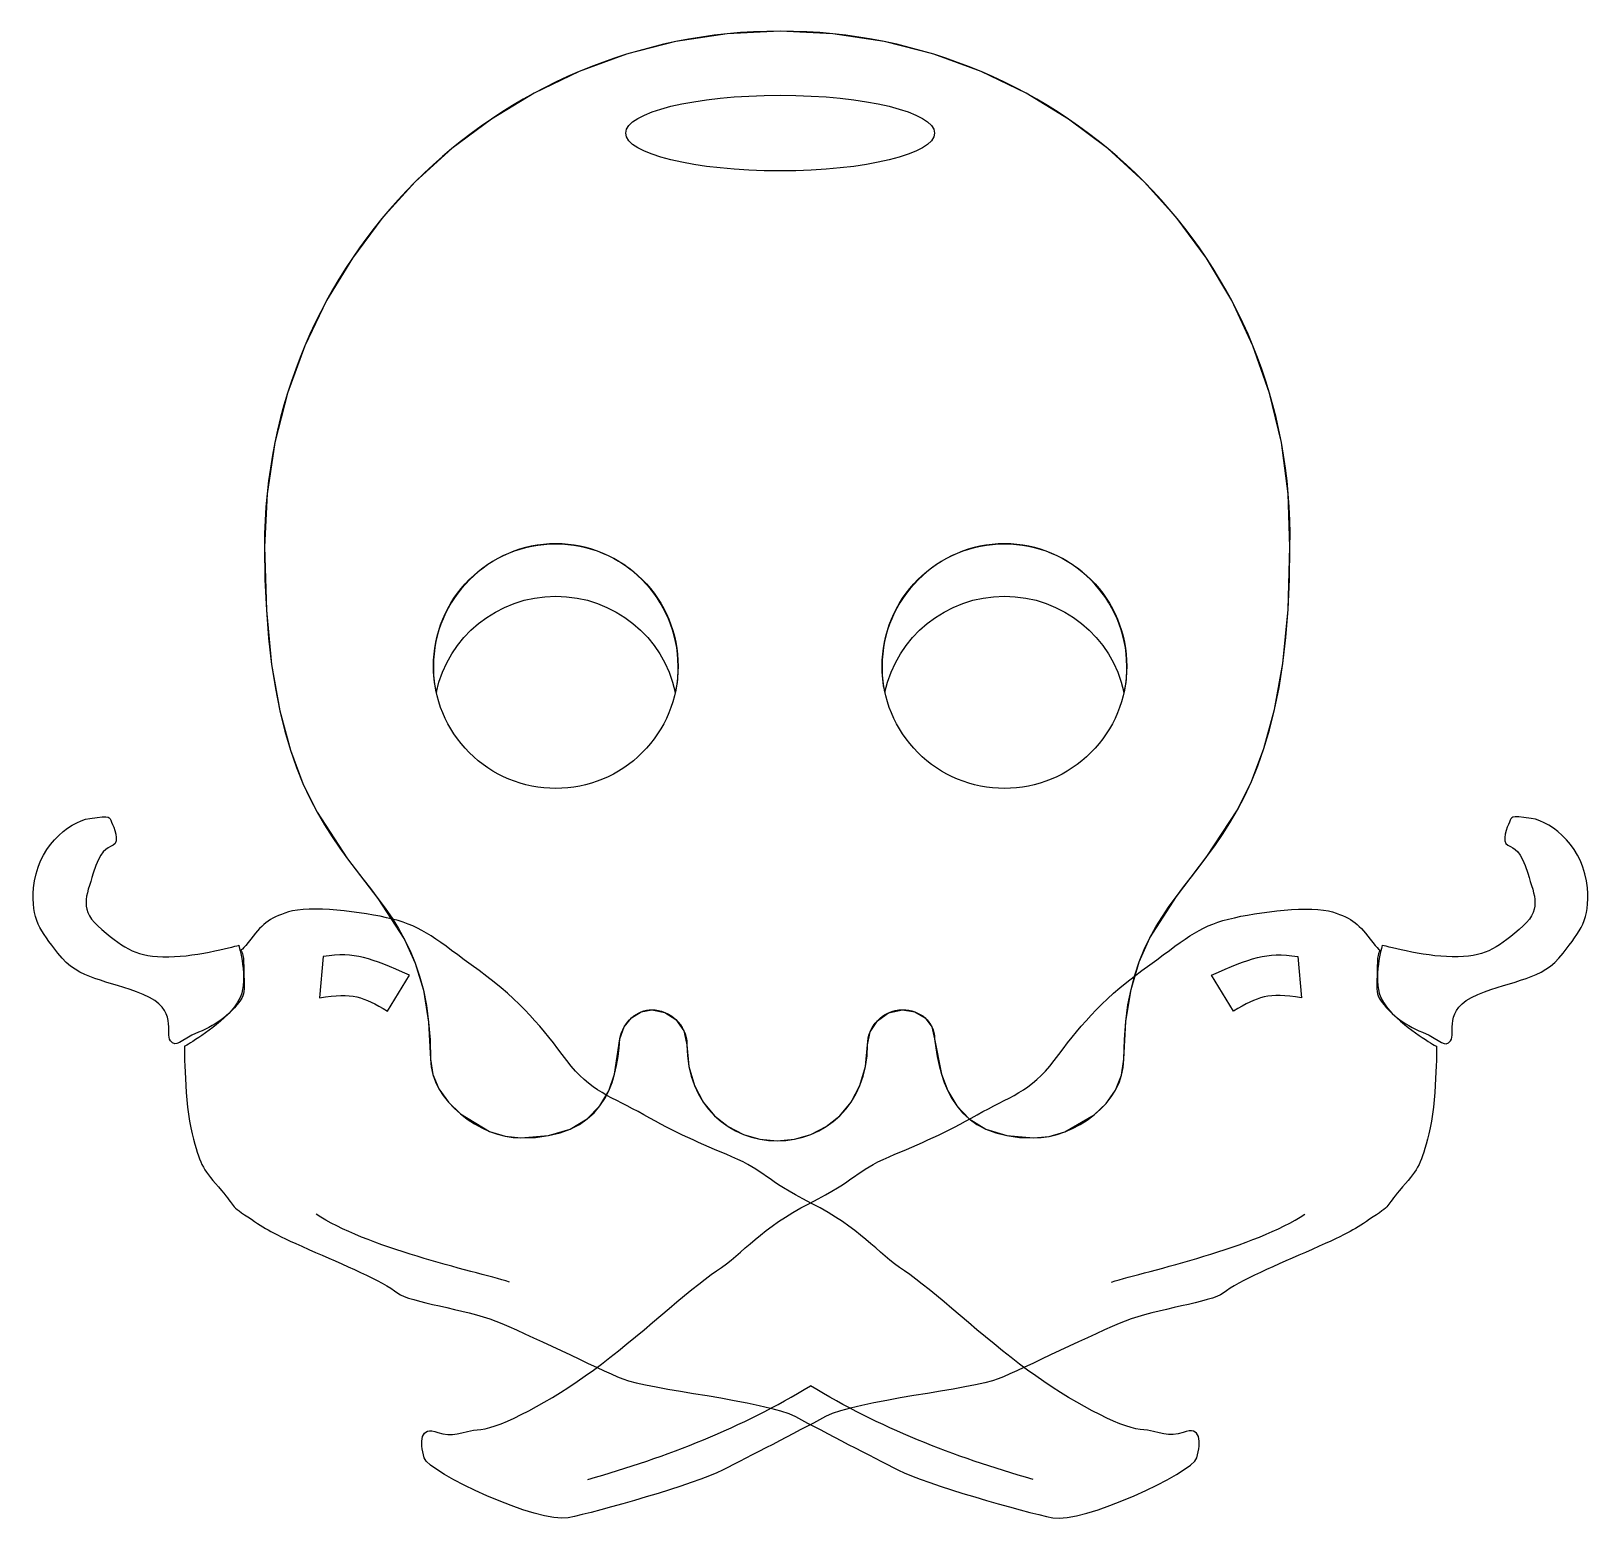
# Model space of a CAD drawing. Extents: x 2.07 to 5.34, y 7.62 to 10.75.
import ezdxf

# ---------------------------------------------------------------- set-up
doc = ezdxf.new("R2010")
doc.units = 0
doc.layers.add('Layer_1', color=7, linetype='CONTINUOUS')
doc.layers.add('Layer_2', color=7, linetype='CONTINUOUS')

msp = doc.modelspace()

# ---------------------------------------------------------------- linework, layer by layer
at = {"layer": 'Layer_1', "color": 7}
for points in [[(3.638206, 10.752927), (3.638206, 10.752927), (3.527299, 10.747356), (3.419653, 10.731), (3.315804, 10.704398), (3.216291, 10.668086), (3.12165, 10.622601), (3.032419, 10.568483), (2.949136, 10.506267), (2.872338, 10.436491), (2.802562, 10.359692), (2.740346, 10.276409), (2.686227, 10.187179), (2.640743, 10.092538), (2.604431, 9.993024), (2.577828, 9.889176), (2.561472, 9.781529), (2.555901, 9.670622), (2.559815, 9.537548), (2.570877, 9.42349), (2.588066, 9.326253), (2.61036, 9.243643), (2.636739, 9.173465), (2.666181, 9.113526), (2.730171, 9.015583), (2.79416, 8.932258), (2.849981, 8.845995), (2.872275, 8.796276), (2.889464, 8.739238), (2.900526, 8.672688), (2.90444, 8.594432), (2.909074, 8.562759), (2.92202, 8.53252), (2.941845, 8.504574), (2.967116, 8.479781), (3.028263, 8.443092), (3.061273, 8.432917), (3.093996, 8.429334), (3.151835, 8.434255), (3.197851, 8.448061), (3.233405, 8.469319), (3.259858, 8.496596), (3.278572, 8.52846), (3.290909, 8.563476), (3.301897, 8.637235), (3.310687, 8.662267), (3.326356, 8.681566), (3.346611, 8.693987), (3.369159, 8.698382), (3.396102, 8.692936), (3.419605, 8.677745), (3.43623, 8.654528), (3.442535, 8.625005), (3.446668, 8.579467), (3.458395, 8.539304), (3.476716, 8.504729), (3.500625, 8.475959), (3.529121, 8.453208), (3.561199, 8.436691), (3.595857, 8.426623), (3.632092, 8.42322), (3.668326, 8.426623), (3.702984, 8.436691), (3.735062, 8.453208), (3.763558, 8.475959), (3.787468, 8.504729), (3.805788, 8.539304), (3.817516, 8.579467), (3.821648, 8.625005), (3.827094, 8.651948), (3.842285, 8.675452), (3.865502, 8.692076), (3.895024, 8.698382), (3.921012, 8.693987), (3.942413, 8.681566), (3.956936, 8.662267), (3.962286, 8.637235), (3.976713, 8.563476), (3.98991, 8.52846), (4.008911, 8.496596), (4.035078, 8.469319), (4.069772, 8.448061), (4.114354, 8.434255), (4.170187, 8.429334), (4.20291, 8.432666), (4.23592, 8.442233), (4.297067, 8.477488), (4.322338, 8.501887), (4.342163, 8.529941), (4.355109, 8.561004), (4.359743, 8.594432), (4.363657, 8.673763), (4.374719, 8.741245), (4.391908, 8.79907), (4.414202, 8.849435), (4.470023, 8.936557), (4.534012, 9.020169), (4.598002, 9.117825), (4.627444, 9.177407), (4.653823, 9.247082), (4.676117, 9.329047), (4.693306, 9.425496), (4.704368, 9.538623), (4.708282, 9.670622), (4.704863, 9.781529), (4.690392, 9.889176), (4.665422, 9.993024), (4.63051, 10.092538), (4.586212, 10.187179), (4.533081, 10.276409), (4.471674, 10.359692), (4.402546, 10.436491), (4.326252, 10.506267), (4.243348, 10.568483), (4.154389, 10.622601), (4.059931, 10.668086), (3.960528, 10.704398), (3.856736, 10.731), (3.74911, 10.747356), (3.638206, 10.752927)], [(3.962286, 10.538912)], [(3.167373, 9.566672)], [(4.10904, 9.566672)], [(3.424191, 9.419919)], [(4.365858, 9.419919)]]:
    msp.add_lwpolyline(points, close=True, dxfattribs=at)
at = {"layer": 'Layer_1', "color": 2}
for points in [[(3.424191, 9.419919)], [(4.365858, 9.419919)]]:
    msp.add_lwpolyline(points, close=True, dxfattribs=at)
at = {"layer": 'Layer_1', "color": 7}
for points in [[(3.638206, 10.752927), (3.038964, 10.752927), (2.555901, 10.269865), (2.555901, 9.670622)], [(4.708282, 9.670622), (4.720511, 10.269865), (4.237449, 10.752927), (3.638206, 10.752927)], [(3.314126, 10.538912), (3.314126, 10.582814), (3.459222, 10.618404), (3.638206, 10.618404)], [(3.638206, 10.618404), (3.817191, 10.618404), (3.962286, 10.582814), (3.962286, 10.538912)], [(3.638206, 10.459421), (3.459222, 10.459421), (3.314126, 10.49501), (3.314126, 10.538912)], [(3.962286, 10.538912), (3.962286, 10.49501), (3.817191, 10.459421), (3.638206, 10.459421)], [(2.555901, 9.670622), (2.555901, 8.906282), (2.90444, 9.046921), (2.90444, 8.594432)], [(3.167373, 9.676737), (3.026734, 9.676737), (2.910555, 9.560557), (2.910555, 9.419919)], [(2.985775, 9.601517), (3.033938, 9.649679), (3.09926, 9.676737), (3.167373, 9.676737)], [(3.167373, 9.676737), (3.235485, 9.676737), (3.300808, 9.649679), (3.348971, 9.601517)], [(3.424191, 9.419919), (3.424191, 9.560557), (3.308012, 9.676737), (3.167373, 9.676737)], [(4.10904, 9.676737), (3.968401, 9.676737), (3.852221, 9.560557), (3.852221, 9.419919)], [(3.927442, 9.601517), (3.975605, 9.649679), (4.040927, 9.676737), (4.10904, 9.676737)], [(4.10904, 9.676737), (4.177152, 9.676737), (4.242475, 9.649679), (4.290638, 9.601517)], [(4.365858, 9.419919), (4.365858, 9.560557), (4.249678, 9.676737), (4.10904, 9.676737)], [(4.359743, 8.594432), (4.359743, 9.053036), (4.708282, 8.912397), (4.708282, 9.670622)], [(2.910555, 9.419919), (2.910555, 9.488031), (2.937612, 9.553354), (2.985775, 9.601517)], [(3.348971, 9.601517), (3.397134, 9.553354), (3.424191, 9.488031), (3.424191, 9.419919)], [(3.852222, 9.419919), (3.852222, 9.488031), (3.879279, 9.553354), (3.927442, 9.601517)], [(4.290638, 9.601517), (4.3388, 9.553354), (4.365858, 9.488031), (4.365858, 9.419919)], [(2.91667, 9.364886), (2.941128, 9.481066), (3.045079, 9.566672), (3.167373, 9.566672)], [(3.167373, 9.566672), (3.289667, 9.566672), (3.393618, 9.481066), (3.418076, 9.364886)], [(3.858336, 9.364886), (3.882795, 9.481066), (3.986745, 9.566672), (4.10904, 9.566672)], [(4.10904, 9.566672), (4.231334, 9.566672), (4.335284, 9.481066), (4.359743, 9.364886)], [(2.985775, 9.238321), (2.937612, 9.286484), (2.910555, 9.351806), (2.910555, 9.419919)], [(2.910555, 9.419919), (2.910555, 9.401575), (2.910555, 9.38323), (2.91667, 9.364886)], [(3.424191, 9.419919), (3.424191, 9.351806), (3.397134, 9.286484), (3.348971, 9.238321)], [(3.418076, 9.364886), (3.424191, 9.38323), (3.424191, 9.401575), (3.424191, 9.419919)], [(3.852221, 9.419919), (3.852221, 9.401575), (3.852221, 9.38323), (3.858336, 9.364886)], [(3.927442, 9.238321), (3.879279, 9.286484), (3.852222, 9.351806), (3.852222, 9.419919)], [(4.365858, 9.419919), (4.365858, 9.351806), (4.3388, 9.286484), (4.290638, 9.238321)], [(4.359743, 9.364886), (4.365858, 9.38323), (4.365858, 9.401575), (4.365858, 9.419919)], [(3.167373, 9.163101), (3.09926, 9.163101), (3.033938, 9.190158), (2.985775, 9.238321)], [(3.348971, 9.238321), (3.300808, 9.190158), (3.235485, 9.163101), (3.167373, 9.163101)], [(4.10904, 9.163101), (4.040927, 9.163101), (3.975605, 9.190158), (3.927442, 9.238321)], [(4.290638, 9.238321), (4.242475, 9.190158), (4.177152, 9.163101), (4.10904, 9.163101)], [(3.301897, 8.637235), (3.308011, 8.673923), (3.338585, 8.698382), (3.369159, 8.698382)], [(3.369159, 8.698382), (3.405847, 8.698382), (3.442535, 8.667808), (3.442535, 8.625005)], [(3.821648, 8.625005), (3.821648, 8.661694), (3.852221, 8.698382), (3.895024, 8.698382)], [(3.895024, 8.698382), (3.931713, 8.698382), (3.962286, 8.673923), (3.962286, 8.637235)], [(3.093996, 8.429334), (3.265208, 8.429334), (3.295782, 8.539399), (3.301897, 8.637235)], [(3.962286, 8.637235), (3.974516, 8.539399), (4.005089, 8.429334), (4.170187, 8.429334)], [(3.442535, 8.625005), (3.442535, 8.496596), (3.534256, 8.42322), (3.632092, 8.42322)], [(3.632092, 8.42322), (3.729927, 8.42322), (3.821648, 8.496596), (3.821648, 8.625005)], [(2.90444, 8.594432), (2.90444, 8.508826), (3.00839, 8.429334), (3.093996, 8.429334)], [(4.170187, 8.429334), (4.255793, 8.429334), (4.359743, 8.502711), (4.359743, 8.594432)]]:
    msp.add_open_spline(points, degree=3, dxfattribs=at)
at = {"layer": 'Layer_1', "color": 2}
for points in [[(2.985775, 9.601517), (3.033938, 9.649679), (3.09926, 9.676737), (3.167373, 9.676737)], [(3.167373, 9.676737), (3.235485, 9.676737), (3.300808, 9.649679), (3.348971, 9.601517)], [(3.927442, 9.601517), (3.975605, 9.649679), (4.040927, 9.676737), (4.10904, 9.676737)], [(4.10904, 9.676737), (4.177152, 9.676737), (4.242475, 9.649679), (4.290638, 9.601517)], [(2.910555, 9.419919), (2.910555, 9.488031), (2.937612, 9.553354), (2.985775, 9.601517)], [(3.348971, 9.601517), (3.397134, 9.553354), (3.424191, 9.488031), (3.424191, 9.419919)], [(3.852222, 9.419919), (3.852222, 9.488031), (3.879279, 9.553354), (3.927442, 9.601517)], [(4.290638, 9.601517), (4.3388, 9.553354), (4.365858, 9.488031), (4.365858, 9.419919)], [(2.985775, 9.238321), (2.937612, 9.286484), (2.910555, 9.351806), (2.910555, 9.419919)], [(3.424191, 9.419919), (3.424191, 9.351806), (3.397134, 9.286484), (3.348971, 9.238321)], [(3.927442, 9.238321), (3.879279, 9.286484), (3.852222, 9.351806), (3.852222, 9.419919)], [(4.365858, 9.419919), (4.365858, 9.351806), (4.3388, 9.286484), (4.290638, 9.238321)], [(3.167373, 9.163101), (3.09926, 9.163101), (3.033938, 9.190158), (2.985775, 9.238321)], [(3.348971, 9.238321), (3.300808, 9.190158), (3.235485, 9.163101), (3.167373, 9.163101)], [(4.10904, 9.163101), (4.040927, 9.163101), (3.975605, 9.190158), (3.927442, 9.238321)], [(4.290638, 9.238321), (4.242475, 9.190158), (4.177152, 9.163101), (4.10904, 9.163101)]]:
    msp.add_open_spline(points, degree=3, dxfattribs=at)
at = {"layer": 'Layer_2', "color": 7}
for points in [[(2.502032, 8.833918)], [(4.901948, 8.833918)], [(2.387763, 8.621478)], [(5.016216, 8.621478)]]:
    msp.add_lwpolyline(points, close=True, dxfattribs=at)
for points in [[(2.679288, 8.810464), (2.671103, 8.723735)], [(4.724692, 8.810464), (4.732877, 8.723735)], [(2.814289, 8.69564), (2.860647, 8.770912)], [(4.589691, 8.69564), (4.543332, 8.770912)]]:
    msp.add_lwpolyline(points, dxfattribs=at)
for points in [[(2.071388, 8.95419), (2.077783, 9.036574), (2.142866, 9.093282), (2.189493, 9.100096)], [(2.189493, 9.100096), (2.236117, 9.106922), (2.229039, 9.103101), (2.234768, 9.092465)], [(5.214487, 9.100096), (5.167863, 9.106922), (5.174941, 9.103101), (5.169212, 9.092465)], [(5.332592, 8.95419), (5.326197, 9.036574), (5.261114, 9.093282), (5.214487, 9.100096)], [(2.234768, 9.092465), (2.240497, 9.081828), (2.25221, 9.051553), (2.238038, 9.04392)], [(5.169212, 9.092465), (5.163482, 9.081828), (5.15177, 9.051553), (5.165941, 9.04392)], [(2.238038, 9.04392), (2.223855, 9.036285), (2.211312, 9.034102), (2.196588, 8.985015)], [(5.165941, 9.04392), (5.180125, 9.036285), (5.192667, 9.034102), (5.207392, 8.985015)], [(2.196588, 8.985015), (2.181851, 8.935925), (2.164666, 8.908377), (2.214575, 8.866649)], [(5.207392, 8.985015), (5.222129, 8.935925), (5.239313, 8.908377), (5.189404, 8.866649)], [(2.122397, 8.817017), (2.085403, 8.864764), (2.066202, 8.887385), (2.071388, 8.95419)], [(5.281583, 8.817017), (5.318577, 8.864764), (5.337778, 8.887385), (5.332592, 8.95419)], [(2.606217, 8.903755), (2.56339, 8.889845), (2.551124, 8.878666), (2.521662, 8.839936)], [(2.824659, 8.888758), (2.761112, 8.904844), (2.649046, 8.917653), (2.606217, 8.903755)], [(4.579321, 8.888758), (4.642868, 8.904844), (4.754934, 8.917653), (4.797763, 8.903755)], [(4.797763, 8.903755), (4.84059, 8.889845), (4.852856, 8.878666), (4.882318, 8.839936)], [(2.214575, 8.866649), (2.264484, 8.824922), (2.286568, 8.809375), (2.355026, 8.809644)], [(3.006302, 8.78074), (2.916037, 8.846469), (2.888209, 8.872661), (2.824659, 8.888758)], [(4.397678, 8.78074), (4.487943, 8.846469), (4.515771, 8.872661), (4.579321, 8.888758)], [(5.189404, 8.866649), (5.139495, 8.824922), (5.117411, 8.809375), (5.048954, 8.809644)], [(2.355026, 8.809644), (2.415967, 8.809886), (2.502032, 8.833918), (2.502032, 8.833918)], [(2.521662, 8.839936), (2.492214, 8.801197), (2.512389, 8.848655), (2.51239, 8.789209)], [(2.50202, 8.833915), (2.50202, 8.833915), (2.522202, 8.762456), (2.505294, 8.725912)], [(4.90196, 8.833915), (4.90196, 8.833915), (4.881778, 8.762456), (4.898686, 8.725912)], [(4.882318, 8.839936), (4.911765, 8.801197), (4.891591, 8.848655), (4.89159, 8.789209)], [(5.048954, 8.809644), (4.988013, 8.809886), (4.901948, 8.833918), (4.901948, 8.833918)], [(2.301563, 8.730558), (2.22494, 8.76247), (2.167387, 8.75892), (2.122397, 8.817017)], [(2.860647, 8.770912), (2.776642, 8.808006), (2.747468, 8.819729), (2.679288, 8.810464)], [(4.543332, 8.770912), (4.627337, 8.808006), (4.656512, 8.819729), (4.724692, 8.810464)], [(5.102417, 8.730558), (5.17904, 8.76247), (5.236593, 8.75892), (5.281583, 8.817017)], [(2.51239, 8.789209), (2.512393, 8.72975), (2.521389, 8.730027), (2.479396, 8.689117)], [(3.190376, 8.591754), (3.139627, 8.659512), (3.096567, 8.715012), (3.006302, 8.78074)], [(4.213604, 8.591754), (4.264353, 8.659512), (4.307413, 8.715012), (4.397678, 8.78074)], [(4.89159, 8.789209), (4.891587, 8.72975), (4.88259, 8.730027), (4.924583, 8.689117)], [(2.358566, 8.633195), (2.345481, 8.649007), (2.378198, 8.698648), (2.301563, 8.730558)], [(2.505294, 8.725912), (2.488386, 8.689368), (2.458391, 8.668648), (2.417482, 8.651194)], [(2.671103, 8.723735), (2.742827, 8.734917), (2.761102, 8.726452), (2.814289, 8.69564)], [(4.732877, 8.723735), (4.661153, 8.734917), (4.642878, 8.726452), (4.589691, 8.69564)], [(4.898686, 8.725912), (4.915593, 8.689368), (4.945589, 8.668648), (4.986498, 8.651194)], [(5.045414, 8.633195), (5.058499, 8.649007), (5.025782, 8.698648), (5.102417, 8.730558)], [(2.479396, 8.689117), (2.437392, 8.648204), (2.387763, 8.621478), (2.387763, 8.621478)], [(4.924583, 8.689117), (4.966588, 8.648204), (5.016216, 8.621478), (5.016216, 8.621478)], [(2.417482, 8.651194), (2.376572, 8.63374), (2.371665, 8.617374), (2.358566, 8.633195)], [(4.986498, 8.651194), (5.027407, 8.63374), (5.032315, 8.617374), (5.045414, 8.633195)], [(2.387743, 8.62146), (2.387743, 8.62146), (2.38775, 8.502544), (2.404105, 8.438187)], [(5.016237, 8.62146), (5.016237, 8.62146), (5.01623, 8.502544), (4.999875, 8.438187)], [(3.352369, 8.47775), (3.286371, 8.515389), (3.23919, 8.526567), (3.190376, 8.591754)], [(4.051611, 8.47775), (4.117609, 8.515389), (4.16479, 8.526567), (4.213604, 8.591754)], [(3.53701, 8.389656), (3.470202, 8.418067), (3.41837, 8.4401), (3.352369, 8.47775)], [(3.866969, 8.389656), (3.933778, 8.418067), (3.98561, 8.4401), (4.051611, 8.47775)], [(2.404105, 8.438187), (2.42046, 8.37383), (2.424284, 8.36674), (2.459733, 8.326373)], [(4.999875, 8.438187), (4.983519, 8.37383), (4.979696, 8.36674), (4.944247, 8.326373)], [(3.70391, 8.292018), (3.603274, 8.343018), (3.608181, 8.359385), (3.53701, 8.389656)], [(3.700069, 8.292018), (3.800706, 8.343018), (3.795799, 8.359385), (3.866969, 8.389656)], [(2.459733, 8.326373), (2.495181, 8.286006), (2.478824, 8.290928), (2.521098, 8.263383)], [(4.944247, 8.326373), (4.908798, 8.286006), (4.925156, 8.290928), (4.882882, 8.263383)], [(3.504799, 8.150193), (3.561813, 8.188106), (3.599433, 8.241018), (3.700069, 8.292018)], [(3.89918, 8.150193), (3.842167, 8.188106), (3.804547, 8.241018), (3.70391, 8.292018)], [(2.521098, 8.263383), (2.563371, 8.235839), (2.565277, 8.232292), (2.649271, 8.195196)], [(3.070229, 8.126868), (2.993872, 8.149781), (2.765319, 8.200508), (2.664138, 8.269515)], [(4.33375, 8.126868), (4.410108, 8.149781), (4.63866, 8.200508), (4.739842, 8.269515)], [(4.882882, 8.263383), (4.840608, 8.235839), (4.838703, 8.232292), (4.754709, 8.195196)], [(2.649271, 8.195196), (2.722215, 8.162985), (2.802874, 8.129755), (2.835815, 8.103567)], [(4.754709, 8.195196), (4.681764, 8.162985), (4.601106, 8.129755), (4.568165, 8.103567)], [(3.246255, 7.94182), (3.336535, 8.007557), (3.447797, 8.112277), (3.504799, 8.150193)], [(4.157724, 7.94182), (4.067445, 8.007557), (3.956182, 8.112277), (3.89918, 8.150193)], [(2.835815, 8.103567), (2.859817, 8.084477), (2.977361, 8.070021), (3.041176, 8.044925)], [(4.568165, 8.103567), (4.544163, 8.084477), (4.426619, 8.070021), (4.362804, 8.044925)], [(3.041176, 8.044925), (3.105003, 8.019831), (3.254992, 7.945107), (3.30789, 7.92329)], [(4.362804, 8.044925), (4.298977, 8.019831), (4.148988, 7.945107), (4.096089, 7.92329)], [(3.010073, 7.817436), (3.053431, 7.821524), (3.155988, 7.876079), (3.246255, 7.94182)], [(3.30789, 7.92329), (3.360806, 7.901451), (3.606529, 7.878281), (3.670618, 7.8442)], [(4.096089, 7.92329), (4.043173, 7.901451), (3.797451, 7.878281), (3.733362, 7.8442)], [(4.393906, 7.817436), (4.350549, 7.821524), (4.247992, 7.876079), (4.157724, 7.94182)], [(3.23481, 7.712448), (3.401998, 7.759633), (3.558814, 7.821546), (3.70199, 7.909089)], [(4.16917, 7.712448), (4.001982, 7.759633), (3.845165, 7.821546), (3.70199, 7.909089)], [(2.891165, 7.757982), (2.881347, 7.790703), (2.882263, 7.825715), (2.919797, 7.811157)], [(3.733362, 7.8442), (3.669269, 7.810108), (3.574094, 7.760734), (3.51736, 7.731828)], [(3.670618, 7.8442), (3.73471, 7.810108), (3.829886, 7.760734), (3.88662, 7.731828)], [(4.512815, 7.757982), (4.522632, 7.790703), (4.521717, 7.825715), (4.484182, 7.811157)], [(2.919797, 7.811157), (2.950073, 7.799444), (2.966701, 7.813339), (3.010073, 7.817436)], [(4.484182, 7.811157), (4.453907, 7.799444), (4.437278, 7.813339), (4.393906, 7.817436)], [(3.193633, 7.631727), (3.131986, 7.619164), (2.900991, 7.725247), (2.891165, 7.757982)], [(4.210347, 7.631727), (4.271994, 7.619164), (4.502989, 7.725247), (4.512815, 7.757982)], [(3.51736, 7.731828), (3.460624, 7.702911), (3.255277, 7.644278), (3.193633, 7.631727)], [(3.88662, 7.731828), (3.943356, 7.702911), (4.148703, 7.644278), (4.210347, 7.631727)]]:
    msp.add_open_spline(points, degree=3, dxfattribs=at)

doc.saveas('drawing.dxf')
